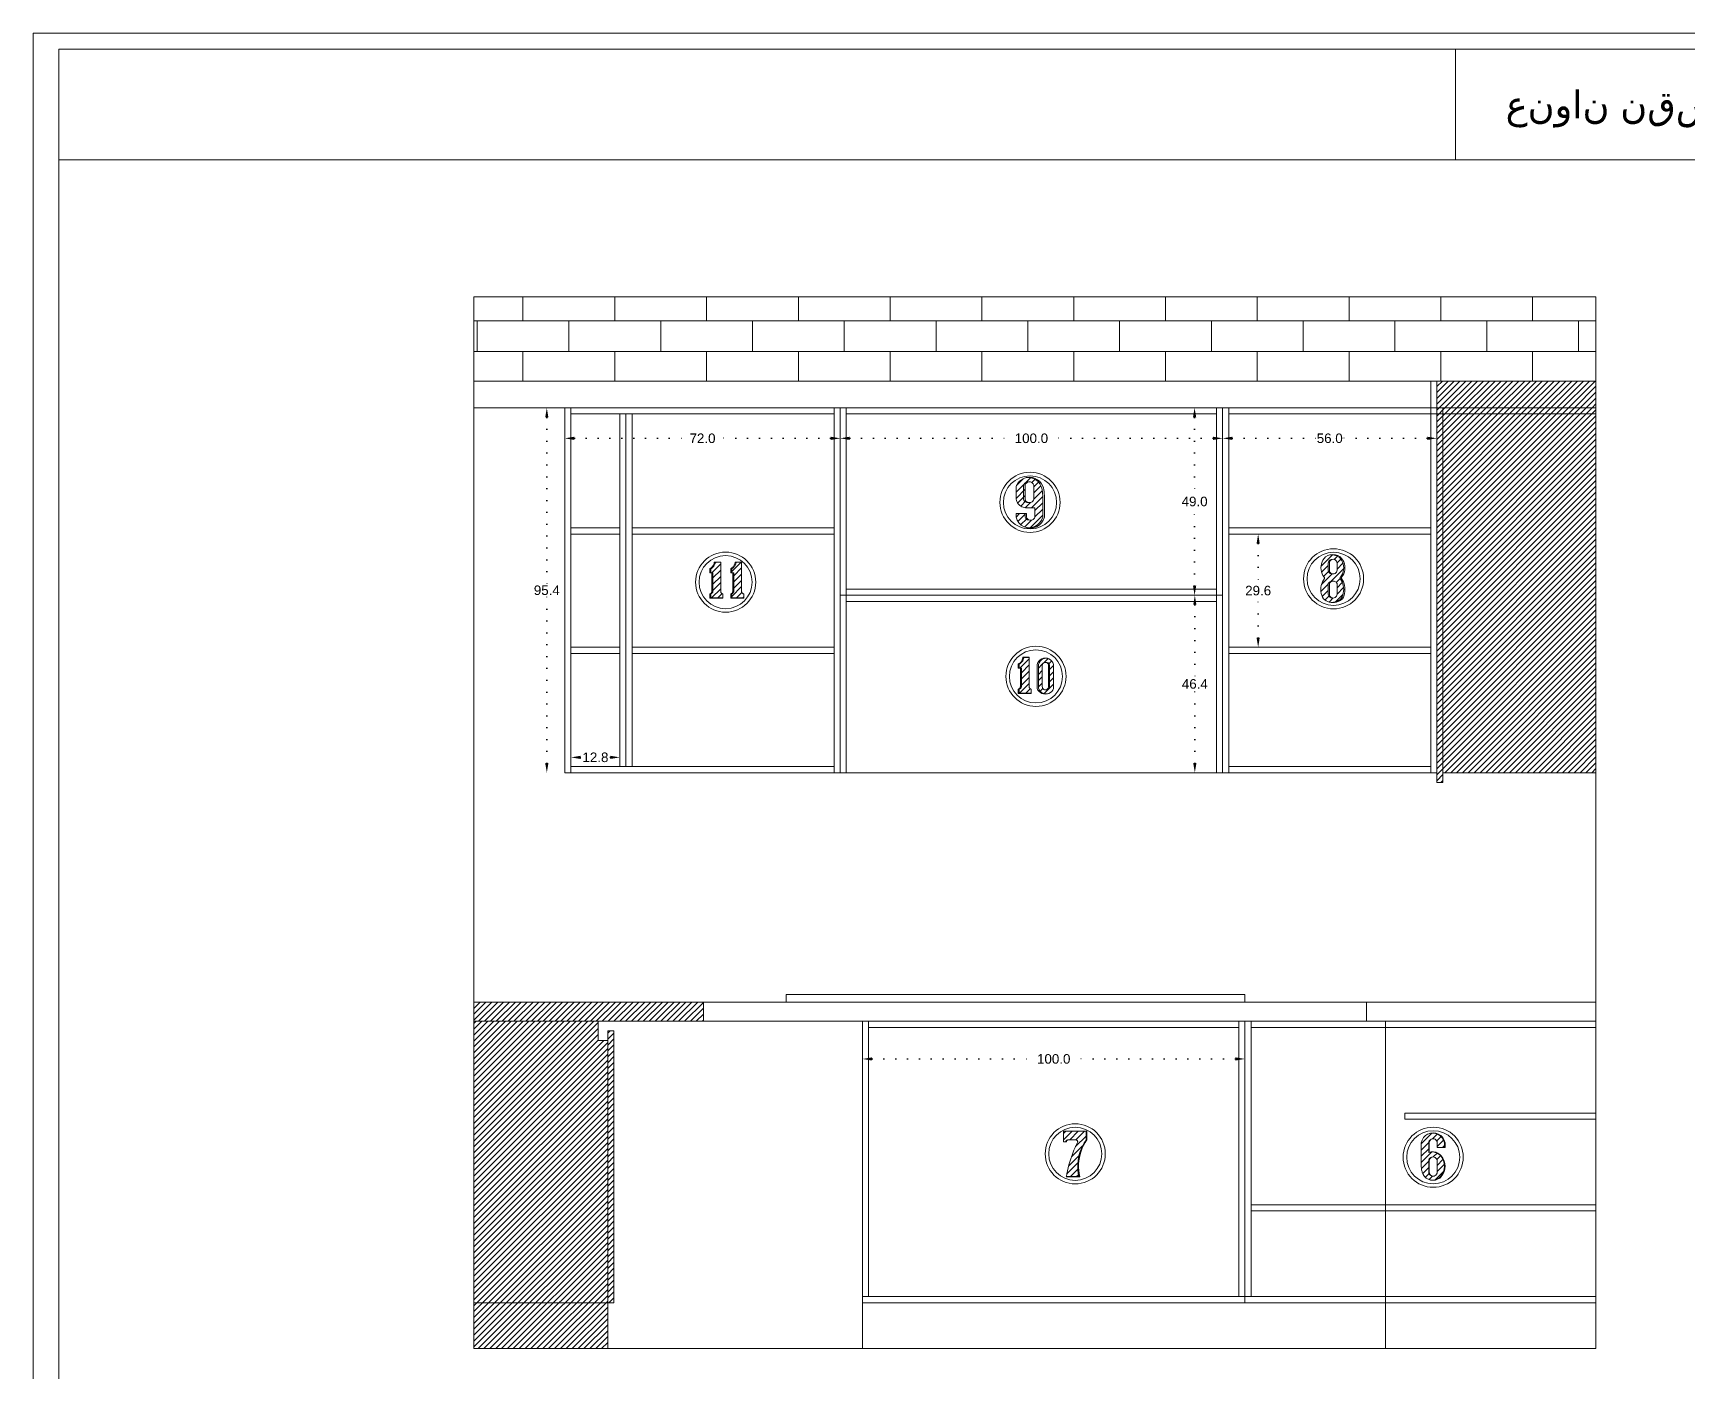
# Model space of a CAD drawing. Header units: inches. Extents: x -1979 to 7680, y -968 to 3127.
# Drawn here: x 5930.1 to 6362.8, y 87.1 to 437.2 of the extents above; entities that cross this region are included whole.
import ezdxf

# ---------------------------------------------------------------- set-up
doc = ezdxf.new("R2010")
doc.units = ezdxf.units.IN
doc.header["$MEASUREMENT"] = 0
doc.linetypes.add('ACAD_ISO07W100', pattern=[3, 0, -3])
doc.styles.get("Standard").update_dxf_attribs({"font": 'arial.ttf'})
doc.dimstyles.new('Copy of Standard', dxfattribs={"dimtxt": 2.5, "dimasz": 2.5, "dimexe": 0.18, "dimexo": 0.0625, "dimgap": 0.09, "dimtad": 0, "dimtih": 1, "dimtoh": 1, "dimdec": 1, "dimzin": 0, "dimdsep": 46, "dimtxsty": 'Standard', "dimcen": 0.09, "dimse1": 1, "dimse2": 1, "dimadec": 0, "dimazin": 0, "dimtfac": 1, "dimtdec": 1, "dimtix": 1, "dimtofl": 0, "dimtmove": 0, "dimatfit": 3, "dimfxl": 1, "dimtolj": 1, "dimtzin": 0, "dimarcsym": 0})
pattern_1 = [(45, (2882.3987, -1358.2899), (-0.76897862, 0.76897862), [])]
pattern_2 = [(45, (5605.7722, 814.8643), (-0.8148213, 0.8148213), [])]
pattern_3 = [(45, (5541.5804, 839.8233), (-0.8148213, 0.8148213), [])]

# ---------------------------------------------------------------- blocks, each defined once
blk = doc.blocks.new('*D420')
at = {"color": 0, "linetype": 'ACAD_ISO07W100', "lineweight": -2, "transparency": 16777216}
for p, q in [((6071.67, 331.21), (6101.85, 331.21)), ((6138.67, 331.21), (6108.49, 331.21))]:
    blk.add_line(p, q, dxfattribs=at)
at = {"color": 0, "transparency": 16777216}
for points in [[(6071.67, 331.63), (6071.67, 330.79), (6069.17, 331.21)], [(6138.67, 331.63), (6138.67, 330.79), (6141.17, 331.21)]]:
    blk.add_solid(points, dxfattribs=at)
at = {"layer": 'Defpoints', "color": 0, "transparency": 16777216}
for p in [(6069.17, 339.18), (6141.17, 339.18), (6069.17, 331.21)]:
    blk.add_point(p, dxfattribs=at)
at = {"color": 0, "lineweight": 20, "transparency": 16777216, "insert": (6105.17, 331.21), "char_height": 2.5, "attachment_point": 5}
blk.add_mtext('\\A1;72.0', dxfattribs=at)
blk = doc.blocks.new('*D421')
at = {"color": 0, "linetype": 'ACAD_ISO07W100', "lineweight": -2, "transparency": 16777216}
for p, q in [((6143.67, 331.21), (6186.99, 331.21)), ((6238.67, 331.21), (6195.36, 331.21))]:
    blk.add_line(p, q, dxfattribs=at)
at = {"color": 0, "transparency": 16777216}
for points in [[(6143.67, 331.63), (6143.67, 330.79), (6141.17, 331.21)], [(6238.67, 331.63), (6238.67, 330.79), (6241.17, 331.21)]]:
    blk.add_solid(points, dxfattribs=at)
at = {"layer": 'Defpoints', "color": 0, "transparency": 16777216}
for p in [(6141.17, 339.18), (6241.17, 339.18), (6141.17, 331.21)]:
    blk.add_point(p, dxfattribs=at)
at = {"color": 0, "lineweight": 20, "transparency": 16777216, "insert": (6191.17, 331.21), "char_height": 2.5, "attachment_point": 5}
blk.add_mtext('\\A1;100.0', dxfattribs=at)
blk = doc.blocks.new('*D422')
at = {"color": 0, "linetype": 'ACAD_ISO07W100', "lineweight": -2, "transparency": 16777216}
for p, q in [((6243.67, 331.21), (6265.84, 331.21)), ((6294.67, 331.21), (6272.5, 331.21))]:
    blk.add_line(p, q, dxfattribs=at)
at = {"color": 0, "transparency": 16777216}
for points in [[(6243.67, 331.63), (6243.67, 330.79), (6241.17, 331.21)], [(6294.67, 331.63), (6294.67, 330.79), (6297.17, 331.21)]]:
    blk.add_solid(points, dxfattribs=at)
at = {"layer": 'Defpoints', "color": 0, "transparency": 16777216}
for p in [(6297.17, 346.18), (6241.17, 339.18), (6241.17, 331.21)]:
    blk.add_point(p, dxfattribs=at)
at = {"color": 0, "lineweight": 20, "transparency": 16777216, "insert": (6269.17, 331.21), "char_height": 2.5, "attachment_point": 5}
blk.add_mtext('\\A1;56.0', dxfattribs=at)
blk = doc.blocks.new('*D423')
at = {"color": 0, "linetype": 'ACAD_ISO07W100', "lineweight": -2, "transparency": 16777216}
for p, q in [((6233.84, 336.68), (6233.84, 316.05)), ((6233.84, 292.68), (6233.84, 313.31))]:
    blk.add_line(p, q, dxfattribs=at)
at = {"color": 0, "transparency": 16777216}
for points in [[(6233.42, 336.68), (6234.26, 336.68), (6233.84, 339.18)], [(6233.42, 292.68), (6234.26, 292.68), (6233.84, 290.18)]]:
    blk.add_solid(points, dxfattribs=at)
at = {"layer": 'Defpoints', "color": 0, "transparency": 16777216}
for p in [(6239.57, 339.18), (6233.84, 290.18), (6239.57, 290.18)]:
    blk.add_point(p, dxfattribs=at)
at = {"color": 0, "lineweight": 20, "transparency": 16777216, "insert": (6233.84, 314.68), "char_height": 2.5, "attachment_point": 5}
blk.add_mtext('\\A1;49.0', dxfattribs=at)
blk = doc.blocks.new('*D424')
at = {"color": 0, "linetype": 'ACAD_ISO07W100', "lineweight": -2, "transparency": 16777216}
for p, q in [((6233.9, 287.68), (6233.9, 268.35)), ((6233.9, 246.28), (6233.9, 265.61))]:
    blk.add_line(p, q, dxfattribs=at)
at = {"color": 0, "transparency": 16777216}
for points in [[(6233.48, 287.68), (6234.31, 287.68), (6233.9, 290.18)], [(6233.48, 246.28), (6234.31, 246.28), (6233.9, 243.78)]]:
    blk.add_solid(points, dxfattribs=at)
at = {"layer": 'Defpoints', "color": 0, "transparency": 16777216}
for p in [(6239.57, 290.18), (6233.9, 243.78), (6239.57, 243.78)]:
    blk.add_point(p, dxfattribs=at)
at = {"color": 0, "lineweight": 20, "transparency": 16777216, "insert": (6233.9, 266.98), "char_height": 2.5, "attachment_point": 5}
blk.add_mtext('\\A1;46.4', dxfattribs=at)
blk = doc.blocks.new('*D425')
at = {"color": 0, "linetype": 'ACAD_ISO07W100', "lineweight": -2, "transparency": 16777216}
for p, q in [((6064.46, 336.68), (6064.46, 292.85)), ((6064.46, 246.28), (6064.46, 290.11))]:
    blk.add_line(p, q, dxfattribs=at)
at = {"color": 0, "transparency": 16777216}
for points in [[(6064.04, 336.68), (6064.88, 336.68), (6064.46, 339.18)], [(6064.04, 246.28), (6064.88, 246.28), (6064.46, 243.78)]]:
    blk.add_solid(points, dxfattribs=at)
at = {"layer": 'Defpoints', "color": 0, "transparency": 16777216}
for p in [(6064.46, 339.18), (6069.17, 339.18), (6069.17, 243.78)]:
    blk.add_point(p, dxfattribs=at)
at = {"color": 0, "lineweight": 20, "transparency": 16777216, "insert": (6064.46, 291.48), "char_height": 2.5, "attachment_point": 5}
blk.add_mtext('\\A1;95.4', dxfattribs=at)
blk = doc.blocks.new('*D426')
at = {"color": 0, "linetype": 'ACAD_ISO07W100', "lineweight": -2, "transparency": 16777216}
for p, q in [((6250.46, 303.68), (6250.46, 292.75)), ((6250.46, 279.08), (6250.46, 290.01))]:
    blk.add_line(p, q, dxfattribs=at)
at = {"color": 0, "transparency": 16777216}
for points in [[(6250.04, 303.68), (6250.87, 303.68), (6250.46, 306.18)], [(6250.04, 279.08), (6250.87, 279.08), (6250.46, 276.58)]]:
    blk.add_solid(points, dxfattribs=at)
at = {"layer": 'Defpoints', "color": 0, "transparency": 16777216}
for p in [(6242.77, 306.18), (6242.77, 276.58), (6250.46, 276.58)]:
    blk.add_point(p, dxfattribs=at)
at = {"color": 0, "lineweight": 20, "transparency": 16777216, "insert": (6250.46, 291.38), "char_height": 2.5, "attachment_point": 5}
blk.add_mtext('\\A1;29.6', dxfattribs=at)
blk = doc.blocks.new('*D443')
at = {"color": 0, "linetype": 'ACAD_ISO07W100', "lineweight": -2, "transparency": 16777216}
for p, q in [((6149.5, 168.93), (6192.81, 168.93)), ((6244.5, 168.93), (6201.18, 168.93))]:
    blk.add_line(p, q, dxfattribs=at)
at = {"color": 0, "transparency": 16777216}
for points in [[(6149.5, 169.35), (6149.5, 168.52), (6147, 168.93)], [(6244.5, 169.35), (6244.5, 168.52), (6247, 168.93)]]:
    blk.add_solid(points, dxfattribs=at)
at = {"layer": 'Defpoints', "color": 0, "transparency": 16777216}
for p in [(6147, 178.78), (6247, 178.78), (6147, 168.93)]:
    blk.add_point(p, dxfattribs=at)
at = {"color": 0, "lineweight": 20, "transparency": 16777216, "insert": (6197, 168.93), "char_height": 2.5, "attachment_point": 5}
blk.add_mtext('\\A1;100.0', dxfattribs=at)
blk = doc.blocks.new('*D444')
at = {"color": 0, "linetype": 'ACAD_ISO07W100', "lineweight": -2, "transparency": 16777216}
for p, q in [((6073.27, 247.79), (6073.94, 247.79)), ((6081.06, 247.79), (6080.39, 247.79))]:
    blk.add_line(p, q, dxfattribs=at)
at = {"color": 0, "transparency": 16777216}
for points in [[(6073.27, 248.2), (6073.27, 247.37), (6070.77, 247.79)], [(6081.06, 248.2), (6081.06, 247.37), (6083.56, 247.79)]]:
    blk.add_solid(points, dxfattribs=at)
at = {"layer": 'Defpoints', "color": 0, "transparency": 16777216}
for p in [(6083.56, 247.79), (6070.77, 245.38), (6083.56, 245.38)]:
    blk.add_point(p, dxfattribs=at)
at = {"color": 0, "lineweight": 20, "transparency": 16777216, "insert": (6077.17, 247.79), "char_height": 2.5, "attachment_point": 5}
blk.add_mtext('\\A1;12.8', dxfattribs=at)

msp = doc.modelspace()

# ---------------------------------------------------------------- hatches: boundary and pattern name
at = {"lineweight": 20}
h = msp.add_hatch(dxfattribs=at)
h.set_pattern_fill('AR-BRSTD', color=256, scale=3)
h.set_pattern_definition([(0, (3286.224, -1358.29), (0, 8.001), []), (90, (3286.224, -1358.29), (-12, 8.001), [8.001, -8.001])])
h.paths.add_polyline_path([(6338.77, 368.18), (6045.4, 368.18), (6045.4, 346.18), (6338.77, 346.18)])
h = msp.add_hatch(dxfattribs=at)
h.set_pattern_fill('ANSI31', color=256, scale=8.7)
h.set_pattern_definition(pattern_1)
h.paths.add_polyline_path([(6338.77, 346.18), (6297.17, 346.18), (6297.17, 339.18), (6338.77, 339.18)])
h = msp.add_hatch(dxfattribs=at)
h.set_pattern_fill('ANSI31', color=256, scale=8.7)
h.set_pattern_definition(pattern_1)
h.paths.add_polyline_path([(6338.77, 339.18), (6298.77, 339.18), (6298.77, 243.78), (6338.77, 243.78)])
h.paths.add_polyline_path([(6298.77, 339.18), (6297.17, 339.18), (6297.17, 241.18), (6298.77, 241.18)])
h = msp.add_hatch(dxfattribs=at)
h.set_pattern_fill('ANSI31', color=256, scale=9.218651)
h.set_pattern_definition([(45, (5586.0877, 860.1014), (-0.8148213, 0.8148213), [])])
h.paths.add_polyline_path([(6194.12, 314.39), (6194.13, 314.57), (6194.15, 315), (6194.15, 315.43), (6194.14, 315.86), (6194.12, 316.29), (6194.08, 316.79), (6194.03, 317.26), (6193.96, 317.73), (6193.86, 318.19), (6193.74, 318.65), (6193.39, 319.3), (6192.92, 319.88), (6192.35, 320.34), (6191.7, 320.69), (6190.99, 320.91), (6190.25, 320.98), (6189.81, 320.93), (6189.21, 320.75), (6188.55, 320.4), (6187.97, 319.93), (6187.5, 319.35), (6187.14, 318.69), (6187.14, 315.26), (6187.23, 314.95), (6187.35, 314.65), (6187.5, 314.37), (6187.69, 314.11), (6187.9, 313.87), (6188.14, 313.65), (6188.4, 313.46), (6188.68, 313.31), (6188.97, 313.18), (6189.28, 313.09), (6189.6, 313.04), (6189.65, 313.04), (6191.65, 313.04), (6192.07, 313.02), (6192.07, 310.58), (6191.97, 310.36), (6191.83, 310.17), (6191.66, 310.01), (6191.45, 309.89), (6191.23, 309.82), (6190.99, 309.79), (6190.76, 309.82), (6190.35, 309.87), (6190.13, 309.94), (6189.92, 310.06), (6189.75, 310.21), (6189.61, 310.4), (6189.52, 310.62), (6189.52, 311.55), (6187.14, 311.55), (6187.14, 310.58), (6187.45, 309.8), (6187.92, 309.11), (6188.52, 308.53), (6189.24, 308.1), (6189.93, 307.86), (6190.45, 307.81), (6191.27, 307.9), (6192.05, 308.16), (6192.76, 308.59), (6193.36, 309.16), (6193.82, 309.85), (6194.12, 310.62)])
h.paths.add_polyline_path([(6191.58, 314.81), (6191.39, 314.63), (6191.17, 314.5), (6190.92, 314.42), (6190.66, 314.39), (6190.41, 314.42), (6190.16, 314.5), (6189.94, 314.63), (6189.75, 314.81), (6189.61, 315.02), (6189.51, 315.26), (6189.51, 318.69), (6189.55, 318.99), (6189.66, 319.27), (6189.85, 319.51), (6190.09, 319.69), (6190.37, 319.81), (6190.66, 319.85), (6190.96, 319.81), (6191.24, 319.69), (6191.48, 319.51), (6191.66, 319.27), (6191.78, 318.99), (6191.82, 318.69), (6191.82, 315.26), (6191.72, 315.02)], flags=16)
h = msp.add_hatch(dxfattribs=at)
h.set_pattern_fill('ANSI31', color=256, scale=9.218651)
h.set_pattern_definition(pattern_3)
h.paths.add_polyline_path([(6110.33, 290.58), (6110.26, 290.61), (6110.19, 290.66), (6110.13, 290.7), (6110.08, 290.76), (6110.03, 290.82), (6109.99, 290.89), (6109.96, 290.96), (6109.94, 291.03), (6109.93, 291.11), (6109.92, 291.18), (6109.92, 298.82), (6108.49, 298.82), (6108.47, 298.65), (6108.43, 298.47), (6108.38, 298.3), (6108.31, 298.13), (6108.23, 297.97), (6108.14, 297.82), (6108.03, 297.67), (6107.91, 297.54), (6107.78, 297.41), (6107.64, 297.3), (6107.49, 297.2), (6107.33, 297.12), (6107.33, 296.03), (6107.64, 296.03), (6107.88, 296.02), (6107.88, 291.21), (6107.87, 291.14), (6107.85, 291.07), (6107.83, 291), (6107.8, 290.93), (6107.76, 290.87), (6107.71, 290.81), (6107.66, 290.75), (6107.6, 290.7), (6107.54, 290.66), (6107.47, 290.63), (6107.4, 290.6), (6107.33, 290.58), (6107.33, 289.48), (6110.48, 289.48), (6110.48, 290.54), (6110.4, 290.56)])
h = msp.add_hatch(dxfattribs=at)
h.set_pattern_fill('ANSI31', color=256, scale=9.218651)
h.set_pattern_definition(pattern_3)
h.paths.add_polyline_path([(6115.79, 290.58), (6115.72, 290.61), (6115.66, 290.66), (6115.6, 290.7), (6115.54, 290.76), (6115.5, 290.82), (6115.46, 290.89), (6115.43, 290.96), (6115.4, 291.03), (6115.39, 291.11), (6115.39, 291.18), (6115.39, 298.82), (6113.95, 298.82), (6113.93, 298.65), (6113.89, 298.47), (6113.84, 298.3), (6113.78, 298.13), (6113.7, 297.97), (6113.6, 297.82), (6113.49, 297.67), (6113.37, 297.54), (6113.24, 297.41), (6113.1, 297.3), (6112.95, 297.2), (6112.8, 297.12), (6112.8, 296.03), (6113.11, 296.03), (6113.34, 296.02), (6113.34, 291.21), (6113.33, 291.14), (6113.32, 291.07), (6113.29, 291), (6113.26, 290.93), (6113.22, 290.87), (6113.17, 290.81), (6113.12, 290.75), (6113.06, 290.7), (6113, 290.66), (6112.94, 290.63), (6112.87, 290.6), (6112.8, 290.58), (6112.8, 289.48), (6115.94, 289.48), (6115.94, 290.54), (6115.87, 290.56)])
h = msp.add_hatch(dxfattribs=at)
h.set_pattern_fill('ANSI31', color=256, scale=9.218651)
h.set_pattern_definition([(45, (5647.8238, 840.5695), (-0.8148213, 0.8148213), [])])
h.paths.add_polyline_path([(6271.9, 294.85), (6271.96, 294.91), (6272.26, 295.34), (6272.5, 295.81), (6272.67, 296.31), (6272.78, 296.82), (6272.82, 297.34), (6272.78, 297.86), (6272.67, 298.38), (6272.5, 298.87), (6272.26, 299.34), (6271.96, 299.77), (6271.6, 300.15), (6271.01, 300.48), (6270.37, 300.69), (6269.7, 300.76), (6269.19, 300.71), (6268.67, 300.54), (6268.07, 300.21), (6267.71, 299.82), (6267.41, 299.38), (6267.17, 298.91), (6266.99, 298.41), (6266.89, 297.9), (6266.85, 297.37), (6266.89, 296.84), (6266.99, 296.32), (6267.17, 295.82), (6267.41, 295.35), (6267.71, 294.92), (6267.77, 294.85), (6267.77, 294.53), (6267.5, 294.1), (6267.27, 293.65), (6267.09, 293.18), (6266.96, 292.69), (6266.88, 292.18), (6266.85, 291.68), (6266.88, 291.17), (6266.96, 290.67), (6267.09, 290.18), (6267.27, 289.71), (6267.5, 289.25), (6267.85, 288.96), (6268.24, 288.71), (6268.65, 288.51), (6269.05, 288.38), (6269.24, 288.34), (6269.7, 288.31), (6270.15, 288.34), (6270.6, 288.43), (6271.03, 288.57), (6271.44, 288.77), (6271.83, 289.01), (6272.17, 289.31), (6272.4, 289.76), (6272.58, 290.22), (6272.71, 290.71), (6272.79, 291.21), (6272.82, 291.71), (6272.79, 292.21), (6272.71, 292.71), (6272.58, 293.19), (6272.4, 293.66), (6272.17, 294.11), (6271.9, 294.53)])
h.paths.add_polyline_path([(6270.5, 293.8), (6270.68, 293.7), (6270.85, 293.57), (6270.98, 293.41), (6271.09, 293.23), (6271.09, 290.46), (6271.05, 290.2), (6270.95, 289.96), (6270.79, 289.75), (6270.59, 289.59), (6270.35, 289.49), (6270.09, 289.46), (6269.83, 289.49), (6269.53, 289.54), (6269.29, 289.64), (6269.08, 289.8), (6268.93, 290), (6268.83, 290.24), (6268.79, 290.5), (6268.79, 293.25), (6268.9, 293.43), (6269.03, 293.58), (6269.19, 293.71), (6269.38, 293.81), (6269.58, 293.87), (6269.78, 293.89), (6270.09, 293.88), (6270.3, 293.86)], flags=16)
h.paths.add_polyline_path([(6270.35, 295.78), (6270.09, 295.75), (6269.78, 295.74), (6269.53, 295.77), (6269.29, 295.87), (6269.08, 296.03), (6268.93, 296.23), (6268.83, 296.47), (6268.79, 296.73), (6268.79, 298.56), (6268.83, 298.82), (6268.93, 299.06), (6269.08, 299.26), (6269.29, 299.42), (6269.53, 299.52), (6269.83, 299.56), (6270.09, 299.6), (6270.35, 299.56), (6270.59, 299.46), (6270.79, 299.3), (6270.95, 299.1), (6271.05, 298.86), (6271.09, 298.6), (6271.09, 296.75), (6271.05, 296.49), (6270.95, 296.25), (6270.79, 296.04), (6270.59, 295.88)], flags=16)
h = msp.add_hatch(dxfattribs=at)
h.set_pattern_fill('ANSI31', color=256, scale=9.218651)
h.set_pattern_definition(pattern_2)
h.paths.add_polyline_path([(6190.98, 265.67), (6190.91, 265.7), (6190.85, 265.74), (6190.79, 265.79), (6190.73, 265.85), (6190.69, 265.91), (6190.65, 265.97), (6190.62, 266.04), (6190.59, 266.12), (6190.58, 266.19), (6190.58, 266.27), (6190.58, 273.91), (6189.14, 273.91), (6189.12, 273.73), (6189.09, 273.56), (6189.03, 273.38), (6188.97, 273.22), (6188.89, 273.06), (6188.79, 272.9), (6188.68, 272.76), (6188.57, 272.63), (6188.43, 272.5), (6188.29, 272.39), (6188.14, 272.29), (6187.99, 272.2), (6187.99, 271.12), (6188.3, 271.12), (6188.54, 271.11), (6188.54, 266.3), (6188.53, 266.23), (6188.51, 266.15), (6188.48, 266.08), (6188.45, 266.02), (6188.41, 265.95), (6188.37, 265.89), (6188.31, 265.84), (6188.26, 265.79), (6188.19, 265.75), (6188.13, 265.71), (6188.06, 265.69), (6187.99, 265.67), (6187.99, 264.57), (6191.13, 264.57), (6191.13, 265.63), (6191.06, 265.64)])
h = msp.add_hatch(dxfattribs=at)
h.set_pattern_fill('ANSI31', color=256, scale=9.218651)
h.set_pattern_definition(pattern_2)
h.paths.add_polyline_path([(6193, 272.08), (6193, 265.85), (6193.2, 265.44), (6193.48, 265.08), (6193.82, 264.78), (6194.22, 264.56), (6194.66, 264.42), (6195.11, 264.38), (6195.36, 264.4), (6195.72, 264.52), (6196.12, 264.74), (6196.47, 265.04), (6196.75, 265.4), (6196.96, 265.81), (6196.96, 272.1), (6196.79, 272.56), (6196.52, 272.97), (6196.17, 273.3), (6195.76, 273.56), (6195.35, 273.7), (6195.11, 273.72), (6194.63, 273.67), (6194.18, 273.52), (6193.77, 273.26), (6193.43, 272.93), (6193.17, 272.53)])
h.paths.add_polyline_path([(6195.64, 265.88), (6194.94, 265.34), (6194.08, 265.7), (6194, 266.28), (6194, 272.19), (6194.7, 272.73), (6195.02, 272.6), (6195.39, 272.55), (6195.64, 271.94)], flags=16)
h = msp.add_hatch(dxfattribs=at)
h.set_pattern_fill('ANSI31', color=256, scale=8.7)
h.set_pattern_definition(pattern_1)
h.paths.add_polyline_path([(6105.4, 183.78), (6045.4, 183.78), (6045.4, 178.78), (6105.4, 178.78)])
h = msp.add_hatch(dxfattribs=at)
h.set_pattern_fill('ANSI31', color=256, scale=8.7)
h.set_pattern_definition([(45, (2507.9979, -1358.2899), (-0.76897862, 0.76897862), [])])
h.paths.add_polyline_path([(6080.4, 173.78), (6077.9, 173.78), (6077.9, 178.78), (6045.4, 178.78), (6045.4, 93.18), (6080.4, 93.18)])
h = msp.add_hatch(dxfattribs=at)
h.set_pattern_fill('ANSI31', color=256, scale=8.7)
h.set_pattern_definition(pattern_1)
h.paths.add_polyline_path([(6082, 176.28), (6080.4, 176.28), (6080.4, 105.18), (6082, 105.18)])
h = msp.add_hatch(dxfattribs=at)
h.set_pattern_fill('ANSI31', color=256, scale=9.218651)
h.set_pattern_definition([(45, (5562.327, 690.3993), (-0.8148213, 0.8148213), [])])
h.paths.add_polyline_path([(6203.37, 142.33), (6203.5, 143.16), (6203.69, 143.97), (6203.94, 144.77), (6204.24, 145.55), (6204.59, 146.31), (6205, 147.04), (6205.46, 147.74), (6205.46, 150.01), (6199.59, 150.01), (6199.59, 147.25), (6200.11, 147.25), (6200.12, 147.32), (6200.16, 147.45), (6200.24, 147.57), (6200.34, 147.66), (6200.46, 147.72), (6200.5, 147.73), (6200.43, 147.7), (6200.37, 147.67), (6200.31, 147.64), (6200.26, 147.59), (6200.22, 147.54), (6200.18, 147.48), (6200.15, 147.42), (6200.13, 147.36), (6200.11, 147.29), (6200.11, 147.25), (6200.29, 147.25), (6200.3, 147.36), (6200.34, 147.49), (6200.42, 147.6), (6200.53, 147.69), (6200.65, 147.75), (6200.75, 147.77), (6200.82, 147.78), (6202.79, 147.78), (6202.92, 147.75), (6203.04, 147.69), (6203.14, 147.6), (6203.22, 147.49), (6203.26, 147.35), (6203.27, 147.25), (6202.92, 146.53), (6202.59, 145.79), (6202.28, 145.05), (6201.98, 144.3), (6201.7, 143.55), (6201.45, 142.79), (6201.21, 142.02), (6200.99, 141.25), (6200.78, 140.47), (6200.6, 139.69), (6200.44, 138.9), (6200.3, 138.17), (6203.59, 138.17), (6203.43, 138.99), (6203.33, 139.82), (6203.28, 140.66), (6203.3, 141.49)])
h = msp.add_hatch(dxfattribs=at)
h.set_pattern_fill('ANSI31', color=256, scale=9.218651)
h.set_pattern_definition([(45, (5636.3225, 689.3698), (-0.8148213, 0.8148213), [])])
h.paths.add_polyline_path([(6298.2, 143.56), (6298.01, 143.78), (6297.79, 143.97), (6297.56, 144.14), (6297.31, 144.29), (6297.05, 144.41), (6296.77, 144.51), (6296.49, 144.58), (6296.21, 144.62), (6295.92, 144.63), (6295.72, 144.62), (6295.46, 144.58), (6295.18, 144.5), (6295.06, 144.49), (6295.06, 147), (6295.1, 147.27), (6295.2, 147.52), (6295.36, 147.73), (6295.58, 147.89), (6295.82, 148), (6295.95, 148.04), (6296.22, 148.08), (6296.49, 148.04), (6296.74, 147.94), (6296.95, 147.77), (6297.12, 147.56), (6297.22, 147.31), (6297.26, 147.04), (6297.26, 145.75), (6299.16, 145.75), (6299.16, 147), (6298.94, 147.69), (6298.58, 148.31), (6298.08, 148.84), (6297.48, 149.23), (6296.8, 149.48), (6296.09, 149.56), (6296.08, 149.56), (6295.36, 149.48), (6294.75, 149.25), (6294.19, 148.89), (6293.69, 148.36), (6293.32, 147.73), (6293.1, 147.04), (6293.1, 141), (6293.11, 140.74), (6293.13, 140.49), (6293.15, 140.23), (6293.19, 139.97), (6293.24, 139.72), (6293.31, 139.47), (6293.35, 139.32), (6293.6, 138.74), (6293.96, 138.22), (6294.42, 137.8), (6294.88, 137.53), (6295.43, 137.34), (6296.05, 137.28), (6296.66, 137.34), (6297.25, 137.54), (6297.79, 137.85), (6297.96, 138.01), (6298.2, 138.26), (6298.61, 138.85), (6298.91, 139.5), (6299.09, 140.2), (6299.16, 140.91), (6299.09, 141.63), (6298.91, 142.32), (6298.61, 142.97)])
h.paths.add_polyline_path([(6295.1, 142.54), (6295.2, 142.79), (6295.36, 143.01), (6295.58, 143.17), (6295.82, 143.27), (6296.09, 143.31), (6296.22, 143.3), (6296.49, 143.27), (6296.74, 143.17), (6296.95, 143), (6297.12, 142.79), (6297.22, 142.54), (6297.26, 142.27), (6297.26, 139.32), (6297.22, 139.05), (6297.12, 138.8), (6296.95, 138.58), (6296.74, 138.42), (6296.49, 138.31), (6296.22, 138.28), (6295.95, 138.31), (6295.82, 138.36), (6295.7, 138.42), (6295.58, 138.47), (6295.36, 138.63), (6295.2, 138.84), (6295.1, 139.09), (6295.06, 139.36), (6295.06, 142.28)], flags=16)

# ---------------------------------------------------------------- linework, layer by layer
for p, q in [((6045.4, 368.18), (6338.77, 368.18)), ((6045.4, 368.18), (6045.4, 93.18)), ((6338.77, 368.18), (6338.77, 93.18)), ((6045.4, 346.18), (6338.77, 346.18)), ((6295.57, 243.78), (6295.57, 346.18)), ((6297.17, 241.18), (6297.17, 346.18)), ((6045.4, 339.18), (6338.77, 339.18)), ((6069.17, 339.18), (6069.17, 243.78)), ((6070.77, 339.18), (6070.77, 243.78)), ((6070.77, 337.58), (6139.57, 337.58)), ((6083.56, 245.38), (6083.56, 337.58)), ((6085.16, 245.38), (6085.16, 337.58)), ((6086.76, 245.38), (6086.76, 337.58)), ((6139.57, 243.78), (6139.57, 339.18)), ((6141.17, 243.78), (6141.17, 339.18)), ((6142.77, 243.78), (6142.77, 339.18)), ((6142.77, 337.58), (6239.57, 337.58)), ((6239.57, 243.78), (6239.57, 339.18)), ((6241.17, 243.78), (6241.17, 339.18)), ((6242.77, 243.78), (6242.77, 339.18)), ((6242.77, 337.58), (6338.77, 337.58)), ((6298.77, 339.18), (6298.77, 241.18)), ((6070.77, 307.78), (6083.56, 307.78)), ((6086.76, 307.78), (6139.57, 307.78)), ((6242.77, 307.78), (6295.57, 307.78)), ((6070.77, 306.18), (6083.56, 306.18)), ((6086.76, 306.18), (6139.57, 306.18)), ((6242.77, 306.18), (6295.57, 306.18)), ((6107.33, 297.12), (6107.33, 296.03)), ((6112.8, 297.12), (6112.8, 296.03)), ((6141.17, 290.18), (6241.17, 290.18)), ((6142.77, 291.78), (6239.57, 291.78)), ((6269.88, 293.86), (6269.68, 293.8)), ((6270.09, 293.88), (6269.88, 293.86)), ((6107.33, 289.48), (6110.48, 289.48)), ((6112.8, 289.48), (6115.94, 289.48)), ((6142.77, 288.58), (6239.57, 288.58)), ((6070.77, 276.58), (6083.56, 276.58)), ((6070.77, 274.98), (6083.56, 274.98)), ((6086.76, 276.58), (6139.57, 276.58)), ((6086.76, 274.98), (6139.57, 274.98)), ((6242.77, 276.58), (6295.57, 276.58)), ((6242.77, 274.98), (6295.57, 274.98)), ((6187.99, 272.2), (6187.99, 271.12)), ((6187.99, 264.57), (6191.13, 264.57)), ((6069.17, 243.78), (6297.17, 243.78)), ((6070.77, 245.38), (6139.57, 245.38)), ((6242.77, 245.38), (6295.57, 245.38)), ((6298.77, 243.78), (6338.77, 243.78)), ((6297.17, 241.18), (6298.77, 241.18)), ((6045.4, 183.78), (6338.77, 183.78)), ((6045.4, 183.78), (6105.4, 183.78)), ((6105.4, 183.78), (6105.4, 178.78)), ((6338.77, 183.78), (6278.77, 183.78)), ((6278.77, 183.78), (6278.77, 178.78)), ((6045.4, 178.78), (6338.77, 178.78)), ((6077.9, 173.78), (6077.9, 178.78)), ((6147, 178.78), (6147, 93.18)), ((6148.6, 178.78), (6148.6, 106.78)), ((6245.4, 178.78), (6245.4, 106.78)), ((6247, 178.78), (6247, 105.18)), ((6248.6, 178.78), (6248.6, 106.78)), ((6283.77, 178.78), (6283.77, 93.18)), ((6080.4, 173.78), (6077.9, 173.78)), ((6080.4, 176.28), (6080.4, 93.18)), ((6080.4, 176.28), (6082, 176.28)), ((6082, 176.28), (6082, 105.18)), ((6082, 176.28), (6082, 105.18)), ((6148.6, 177.18), (6245.4, 177.18)), ((6248.6, 177.18), (6338.77, 177.18)), ((6288.77, 154.78), (6288.77, 153.18)), ((6288.77, 154.78), (6338.77, 154.78)), ((6288.77, 153.18), (6338.77, 153.18)), ((6295.95, 148.04), (6296.22, 148.08)), ((6200.3, 138.17), (6203.59, 138.17)), ((6248.6, 130.78), (6283.77, 130.78)), ((6283.77, 130.78), (6338.77, 130.78)), ((6248.6, 129.18), (6283.77, 129.18)), ((6283.77, 129.18), (6338.77, 129.18)), ((6082, 105.18), (6045.4, 105.18)), ((6147, 106.78), (6338.77, 106.78)), ((6147, 105.18), (6338.77, 105.18)), ((6045.4, 93.18), (6338.77, 93.18))]:
    msp.add_line(p, q, dxfattribs=at)
for points in [[(5930.13, -170.49), (6789.53, -170.49), (6789.53, 437.17), (5930.13, 437.17)], [(5936.83, 432.99), (6302.1, 432.99), (6302.1, 404.06), (5936.83, 404.06)], [(6302.1, 404.06), (6779.88, 404.06), (6779.88, 432.99), (6302.1, 432.99)], [(5936.83, -144.02), (6779.88, -144.02), (6779.88, 404.06), (5936.83, 404.06)], [(6190.99, 307.74), (6190.99, 307.76), (6190.86, 307.74)], [(6269.53, 295.77), (6269.29, 295.87), (6269.08, 296.03), (6268.93, 296.23), (6268.83, 296.47), (6268.79, 296.73), (6268.79, 298.56), (6268.83, 298.82), (6268.93, 299.06), (6269.08, 299.26), (6269.29, 299.42), (6269.53, 299.52), (6269.83, 299.56), (6270.09, 299.6), (6270.35, 299.56), (6270.59, 299.46), (6270.79, 299.3), (6270.95, 299.1), (6271.05, 298.86), (6271.09, 298.6), (6271.09, 296.75), (6271.05, 296.49), (6270.95, 296.25), (6270.79, 296.04), (6270.59, 295.88), (6270.35, 295.78), (6270.09, 295.75), (6269.78, 295.74)], [(6270.79, 289.75), (6270.95, 289.96), (6271.05, 290.2), (6271.09, 290.46), (6271.09, 293.23), (6270.98, 293.41), (6270.85, 293.57), (6270.68, 293.7), (6270.5, 293.8), (6270.3, 293.86), (6270.09, 293.88), (6269.78, 293.89), (6269.58, 293.87), (6269.38, 293.81), (6269.19, 293.71), (6269.03, 293.58), (6268.9, 293.43), (6268.79, 293.25), (6268.79, 290.5), (6268.83, 290.24), (6268.93, 290), (6269.08, 289.8), (6269.29, 289.64), (6269.53, 289.54), (6269.83, 289.49), (6270.09, 289.46), (6270.35, 289.49), (6270.59, 289.59)], [(6196.47, 265.04), (6196.12, 264.74), (6195.72, 264.52), (6195.36, 264.4), (6195.28, 264.38), (6194.82, 264.33), (6194.36, 264.38), (6193.92, 264.52), (6193.52, 264.74), (6193.17, 265.04), (6192.89, 265.4), (6192.68, 265.81), (6192.68, 272.1), (6192.85, 272.56), (6193.12, 272.97), (6193.47, 273.3), (6193.88, 273.56), (6194.34, 273.72), (6194.82, 273.77), (6195.3, 273.72), (6195.35, 273.7), (6195.76, 273.56), (6196.17, 273.3), (6196.52, 272.97), (6196.79, 272.56), (6196.96, 272.1), (6196.96, 265.81), (6196.75, 265.4)], [(6295.18, 147.04), (6295.22, 147.31), (6295.32, 147.56), (6295.48, 147.77), (6295.7, 147.94), (6295.95, 148.04), (6295.82, 148), (6295.58, 147.89), (6295.36, 147.73), (6295.2, 147.52), (6295.1, 147.27), (6295.06, 147)], [(6296.95, 138.58), (6296.74, 138.42), (6296.49, 138.31), (6296.22, 138.28), (6295.95, 138.31), (6295.82, 138.36), (6295.7, 138.42), (6295.58, 138.47), (6295.36, 138.63), (6295.2, 138.84), (6295.1, 139.09), (6295.06, 139.36), (6295.06, 142.28), (6295.1, 142.54), (6295.2, 142.79), (6295.36, 143.01), (6295.58, 143.17), (6295.82, 143.27), (6296.09, 143.31), (6296.22, 143.3), (6296.49, 143.27), (6296.74, 143.17), (6296.95, 143), (6297.12, 142.79), (6297.22, 142.54), (6297.26, 142.27), (6297.26, 139.32), (6297.22, 139.05), (6297.12, 138.8)]]:
    msp.add_lwpolyline(points, close=True, dxfattribs=at)
for points in [[(6189.21, 320.75), (6188.55, 320.4), (6187.97, 319.93), (6187.5, 319.35), (6187.14, 318.69), (6187.14, 315.26), (6187.23, 314.95), (6187.35, 314.65), (6187.5, 314.37), (6187.69, 314.11), (6187.9, 313.87), (6188.14, 313.65), (6188.4, 313.46), (6188.68, 313.31), (6188.97, 313.18), (6189.28, 313.09), (6189.6, 313.04), (6189.65, 313.04), (6189.92, 313.02), (6192.07, 313.02)], [(6189.21, 320.75), (6189.81, 320.93), (6189.92, 320.97), (6190.66, 321.04), (6191.41, 320.97), (6192.12, 320.75), (6192.78, 320.4), (6193.36, 319.93), (6193.83, 319.35), (6194.19, 318.69), (6194.3, 318.23), (6194.4, 317.76), (6194.48, 317.29), (6194.53, 316.81), (6194.57, 316.3), (6194.59, 315.87), (6194.6, 315.44), (6194.59, 315), (6194.58, 314.57), (6194.57, 314.39), (6194.57, 310.58), (6194.26, 309.8), (6193.8, 309.11), (6193.19, 308.53), (6192.48, 308.1), (6191.69, 307.83), (6190.99, 307.76)], [(6189.93, 307.86), (6190.45, 307.81), (6191.27, 307.9), (6192.05, 308.16), (6192.76, 308.59), (6193.36, 309.16), (6193.82, 309.85), (6194.12, 310.62), (6194.12, 314.39), (6194.13, 314.57), (6194.15, 315), (6194.15, 315.43), (6194.14, 315.86), (6194.12, 316.29), (6194.08, 316.79), (6194.03, 317.26), (6193.96, 317.73), (6193.86, 318.19), (6193.74, 318.65), (6193.39, 319.3), (6192.92, 319.88), (6192.35, 320.34), (6191.7, 320.69), (6190.99, 320.91), (6190.25, 320.98), (6189.81, 320.93)], [(6190.25, 319.8), (6189.96, 319.76), (6189.68, 319.64), (6189.45, 319.46), (6189.26, 319.23), (6189.15, 318.95), (6189.11, 318.65), (6189.11, 315.25), (6189.21, 315.02), (6189.35, 314.81), (6189.54, 314.63), (6189.76, 314.5), (6190, 314.42), (6190.25, 314.39), (6190.66, 314.39), (6190.92, 314.42), (6191.17, 314.5), (6191.39, 314.63), (6191.58, 314.81), (6191.72, 315.02), (6191.82, 315.26), (6191.82, 318.69)], [(6191.82, 318.69), (6191.78, 318.99), (6191.66, 319.27), (6191.48, 319.51), (6191.24, 319.69), (6190.96, 319.81), (6190.66, 319.85), (6190.37, 319.81), (6190.09, 319.69), (6189.85, 319.51), (6189.66, 319.27), (6189.55, 318.99), (6189.51, 318.69), (6189.51, 315.26), (6189.61, 315.02), (6189.75, 314.81), (6189.94, 314.63), (6190.16, 314.5), (6190.41, 314.42), (6190.66, 314.39)], [(6190.86, 307.74), (6190.03, 307.83), (6189.93, 307.86), (6189.24, 308.1), (6188.52, 308.53), (6187.92, 309.11), (6187.45, 309.8), (6187.14, 310.58), (6187.14, 311.55), (6189.52, 311.55), (6189.92, 311.55), (6189.92, 310.58), (6190.01, 310.36), (6190.15, 310.17), (6190.33, 310.01), (6190.53, 309.89), (6190.76, 309.82)], [(6190.99, 309.79), (6190.76, 309.82), (6190.35, 309.87), (6190.13, 309.94), (6189.92, 310.06), (6189.75, 310.21), (6189.61, 310.4), (6189.52, 310.62), (6189.52, 311.55)], [(6190.99, 309.79), (6191.23, 309.82), (6191.45, 309.89), (6191.66, 310.01), (6191.83, 310.17), (6191.97, 310.36), (6192.07, 310.58), (6192.07, 313.02), (6191.65, 313.04), (6189.65, 313.04)], [(6107.09, 289.43), (6110.48, 289.43), (6110.48, 289.48), (6110.48, 290.54), (6110.4, 290.56), (6110.33, 290.58), (6110.26, 290.61), (6110.19, 290.66), (6110.13, 290.7), (6110.08, 290.76), (6110.03, 290.82), (6109.99, 290.89), (6109.96, 290.96), (6109.94, 291.03), (6109.93, 291.11), (6109.92, 291.18), (6109.92, 298.82), (6109.92, 298.87), (6108.26, 298.87), (6108.23, 298.69), (6108.2, 298.51), (6108.15, 298.34), (6108.08, 298.17), (6108, 298.01), (6107.9, 297.85), (6107.79, 297.71), (6107.67, 297.57), (6107.54, 297.44), (6107.4, 297.33), (6107.25, 297.23), (6107.09, 297.15), (6107.09, 296.03), (6107.33, 296.03), (6107.64, 296.03), (6107.64, 291.18), (6107.63, 291.11), (6107.62, 291.04), (6107.59, 290.96), (6107.56, 290.9), (6107.52, 290.83), (6107.47, 290.77), (6107.42, 290.72), (6107.36, 290.67), (6107.3, 290.63), (6107.23, 290.59), (6107.16, 290.56), (6107.09, 290.54), (6107.09, 289.43), (6107.33, 289.48), (6107.33, 290.58), (6107.4, 290.6), (6107.47, 290.63), (6107.54, 290.66), (6107.6, 290.7), (6107.66, 290.75), (6107.71, 290.81), (6107.76, 290.87), (6107.8, 290.93), (6107.83, 291), (6107.85, 291.07), (6107.87, 291.14), (6107.88, 291.21), (6107.88, 296.02), (6107.64, 296.03)], [(6107.09, 297.15), (6107.33, 297.12), (6107.49, 297.2), (6107.64, 297.3), (6107.78, 297.41), (6107.91, 297.54), (6108.03, 297.67), (6108.14, 297.82), (6108.23, 297.97), (6108.31, 298.13), (6108.38, 298.3), (6108.43, 298.47), (6108.47, 298.65), (6108.49, 298.82)], [(6108.26, 298.87), (6108.49, 298.82), (6109.92, 298.82)], [(6112.55, 289.43), (6115.94, 289.43), (6115.94, 289.48), (6115.94, 290.54), (6115.87, 290.56), (6115.79, 290.58), (6115.72, 290.61), (6115.66, 290.66), (6115.6, 290.7), (6115.54, 290.76), (6115.5, 290.82), (6115.46, 290.89), (6115.43, 290.96), (6115.4, 291.03), (6115.39, 291.11), (6115.39, 291.18), (6115.39, 298.82), (6115.39, 298.87), (6113.72, 298.87), (6113.7, 298.69), (6113.66, 298.51), (6113.61, 298.34), (6113.54, 298.17), (6113.46, 298.01), (6113.37, 297.85), (6113.26, 297.71), (6113.14, 297.57), (6113.01, 297.44), (6112.86, 297.33), (6112.71, 297.23), (6112.55, 297.15), (6112.55, 296.03), (6112.8, 296.03), (6113.11, 296.03), (6113.11, 291.18), (6113.1, 291.11), (6113.08, 291.04), (6113.05, 290.96), (6113.02, 290.9), (6112.98, 290.83), (6112.93, 290.77), (6112.88, 290.72), (6112.82, 290.67), (6112.76, 290.63), (6112.69, 290.59), (6112.62, 290.56), (6112.55, 290.54), (6112.55, 289.43), (6112.8, 289.48), (6112.8, 290.58), (6112.87, 290.6), (6112.94, 290.63), (6113, 290.66), (6113.06, 290.7), (6113.12, 290.75), (6113.17, 290.81), (6113.22, 290.87), (6113.26, 290.93), (6113.29, 291), (6113.32, 291.07), (6113.33, 291.14), (6113.34, 291.21), (6113.34, 296.02), (6113.11, 296.03)], [(6112.55, 297.15), (6112.8, 297.12), (6112.95, 297.2), (6113.1, 297.3), (6113.24, 297.41), (6113.37, 297.54), (6113.49, 297.67), (6113.6, 297.82), (6113.7, 297.97), (6113.78, 298.13), (6113.84, 298.3), (6113.89, 298.47), (6113.93, 298.65), (6113.95, 298.82)], [(6113.72, 298.87), (6113.95, 298.82), (6115.39, 298.82)], [(6267.77, 294.53), (6267.77, 294.85), (6267.71, 294.92), (6267.41, 295.35), (6267.17, 295.82), (6266.99, 296.32), (6266.89, 296.84), (6266.85, 297.37), (6266.89, 297.9), (6266.99, 298.41), (6267.17, 298.91), (6267.41, 299.38), (6267.71, 299.82), (6268.07, 300.21), (6268.67, 300.54), (6269.19, 300.71), (6269.32, 300.75)], [(6269.05, 288.38), (6269.24, 288.34), (6269.7, 288.31), (6270.15, 288.34), (6270.6, 288.43), (6271.03, 288.57), (6271.44, 288.77), (6271.83, 289.01), (6272.17, 289.31), (6272.4, 289.76), (6272.58, 290.22), (6272.71, 290.71), (6272.79, 291.21), (6272.82, 291.71), (6272.79, 292.21), (6272.71, 292.71), (6272.58, 293.19), (6272.4, 293.66), (6272.17, 294.11), (6271.9, 294.53), (6271.9, 294.85), (6271.96, 294.91), (6272.26, 295.34), (6272.5, 295.81), (6272.67, 296.31), (6272.78, 296.82), (6272.82, 297.34), (6272.78, 297.86), (6272.67, 298.38), (6272.5, 298.87), (6272.26, 299.34), (6271.96, 299.77), (6271.6, 300.15), (6271.01, 300.48), (6270.37, 300.69), (6269.7, 300.76), (6269.19, 300.71)], [(6269.83, 299.56), (6269.59, 299.46), (6269.38, 299.3), (6269.22, 299.1), (6269.12, 298.86), (6269.09, 298.6), (6269.09, 296.75), (6269.12, 296.49), (6269.22, 296.25), (6269.38, 296.04), (6269.59, 295.88), (6269.83, 295.78), (6270.09, 295.75)], [(6272.22, 294.53), (6272.22, 294.85), (6272.29, 294.92), (6272.59, 295.35), (6272.83, 295.82), (6273.01, 296.32), (6273.11, 296.84), (6273.15, 297.37), (6273.11, 297.9), (6273.01, 298.41), (6272.83, 298.91), (6272.59, 299.38), (6272.29, 299.82), (6271.93, 300.21), (6271.33, 300.54), (6270.68, 300.75), (6270, 300.82), (6269.32, 300.75)], [(6267.77, 294.53), (6267.5, 294.1), (6267.27, 293.65), (6267.09, 293.18), (6266.96, 292.69), (6266.88, 292.18), (6266.85, 291.68), (6266.88, 291.17), (6266.96, 290.67), (6267.09, 290.18), (6267.27, 289.71), (6267.5, 289.25), (6267.85, 288.96), (6268.24, 288.71), (6268.65, 288.51), (6269.05, 288.38), (6269.09, 288.37)], [(6269.09, 288.37), (6269.54, 288.28), (6270, 288.25), (6270.46, 288.28), (6270.91, 288.37), (6271.35, 288.51), (6271.76, 288.71), (6272.15, 288.96), (6272.5, 289.25), (6272.73, 289.71), (6272.91, 290.18), (6273.04, 290.67), (6273.12, 291.17), (6273.15, 291.68), (6273.12, 292.18), (6273.04, 292.69), (6272.91, 293.18), (6272.73, 293.65), (6272.5, 294.1), (6272.22, 294.53)], [(6269.68, 293.8), (6269.49, 293.7), (6269.33, 293.57), (6269.19, 293.41), (6269.09, 293.23), (6269.09, 290.46), (6269.12, 290.2), (6269.22, 289.96), (6269.38, 289.75), (6269.59, 289.59), (6269.83, 289.49)], [(6187.74, 264.52), (6191.13, 264.52), (6191.13, 264.57), (6191.13, 265.63), (6191.06, 265.64), (6190.98, 265.67), (6190.91, 265.7), (6190.85, 265.74), (6190.79, 265.79), (6190.73, 265.85), (6190.69, 265.91), (6190.65, 265.97), (6190.62, 266.04), (6190.59, 266.12), (6190.58, 266.19), (6190.58, 266.27), (6190.58, 273.91), (6190.58, 273.96), (6188.91, 273.96), (6188.89, 273.78), (6188.85, 273.6), (6188.8, 273.42), (6188.73, 273.26), (6188.65, 273.09), (6188.56, 272.94), (6188.45, 272.79), (6188.33, 272.66), (6188.2, 272.53), (6188.05, 272.42), (6187.9, 272.32), (6187.74, 272.23), (6187.74, 271.12), (6187.99, 271.12), (6188.3, 271.12), (6188.3, 266.27), (6188.29, 266.2), (6188.27, 266.12), (6188.24, 266.05), (6188.21, 265.98), (6188.17, 265.92), (6188.13, 265.86), (6188.07, 265.8), (6188.02, 265.76), (6187.95, 265.71), (6187.89, 265.68), (6187.82, 265.65), (6187.74, 265.63), (6187.74, 264.52), (6187.99, 264.57), (6187.99, 265.67), (6188.06, 265.69), (6188.13, 265.71), (6188.19, 265.75), (6188.26, 265.79), (6188.31, 265.84), (6188.37, 265.89), (6188.41, 265.95), (6188.45, 266.02), (6188.48, 266.08), (6188.51, 266.15), (6188.53, 266.23), (6188.54, 266.3), (6188.54, 271.11), (6188.3, 271.12)], [(6187.74, 272.23), (6187.99, 272.2), (6188.14, 272.29), (6188.29, 272.39), (6188.43, 272.5), (6188.57, 272.63), (6188.68, 272.76), (6188.79, 272.9), (6188.89, 273.06), (6188.97, 273.22), (6189.03, 273.38), (6189.09, 273.56), (6189.12, 273.73), (6189.14, 273.91)], [(6188.91, 273.96), (6189.14, 273.91), (6190.58, 273.91)], [(6195.36, 264.4), (6195.11, 264.38), (6194.66, 264.42), (6194.22, 264.56), (6193.82, 264.78), (6193.48, 265.08), (6193.2, 265.44), (6193, 265.85), (6193, 272.08), (6193.17, 272.53), (6193.43, 272.93), (6193.77, 273.26), (6194.18, 273.52), (6194.63, 273.67), (6195.11, 273.72), (6195.35, 273.7)], [(6195.11, 265.49), (6195.32, 265.52), (6195.52, 265.6), (6195.69, 265.73), (6195.82, 265.9), (6195.9, 266.09), (6195.92, 266.3), (6195.92, 271.77), (6195.9, 271.98), (6195.82, 272.18), (6195.69, 272.35), (6195.52, 272.48), (6195.32, 272.56), (6195.11, 272.58), (6194.82, 272.62), (6194.61, 272.59), (6194.41, 272.51), (6194.24, 272.38), (6194.11, 272.21), (6194.03, 272.01), (6194, 271.8), (6194, 266.28)], [(6194, 266.28), (6194.03, 266.06), (6194.11, 265.87), (6194.24, 265.7), (6194.41, 265.57), (6194.61, 265.48), (6194.82, 265.46), (6195.03, 265.48), (6195.23, 265.57), (6195.4, 265.7), (6195.53, 265.87), (6195.61, 266.06), (6195.64, 266.28), (6195.64, 271.8), (6195.61, 272.01), (6195.53, 272.21), (6195.4, 272.38), (6195.23, 272.51), (6195.03, 272.59), (6194.82, 272.62)], [(6247, 183.78), (6247, 185.78), (6127, 185.78), (6127, 183.78)], [(6205.7, 150.07), (6205.46, 150.01), (6199.59, 150.01)], [(6205.46, 150.01), (6205.46, 147.74), (6205, 147.04), (6204.59, 146.31), (6204.24, 145.55), (6203.94, 144.77), (6203.69, 143.97), (6203.5, 143.16), (6203.37, 142.33), (6203.3, 141.49), (6203.28, 140.66), (6203.33, 139.82), (6203.43, 138.99), (6203.59, 138.17), (6203.81, 138.11), (6203.65, 138.94), (6203.54, 139.78), (6203.5, 140.62), (6203.51, 141.47), (6203.58, 142.31), (6203.72, 143.14), (6203.91, 143.97), (6204.16, 144.78), (6204.46, 145.57), (6204.82, 146.33), (6205.23, 147.07), (6205.7, 147.78), (6205.7, 150.07), (6199.59, 150.07), (6199.59, 150.01), (6199.59, 147.25), (6200.11, 147.25), (6200.29, 147.25), (6200.3, 147.32), (6200.31, 147.39), (6200.33, 147.45), (6200.36, 147.52), (6200.4, 147.57), (6200.45, 147.62), (6200.5, 147.67), (6200.56, 147.71), (6200.62, 147.74), (6200.68, 147.76), (6200.75, 147.77), (6200.82, 147.78), (6202.75, 147.78), (6202.82, 147.77), (6202.88, 147.76), (6202.95, 147.74), (6203.01, 147.71), (6203.07, 147.67), (6203.12, 147.62), (6203.16, 147.57), (6203.2, 147.51), (6203.23, 147.45), (6203.25, 147.39), (6203.26, 147.32), (6203.27, 147.25), (6202.92, 146.53), (6202.59, 145.79), (6202.28, 145.05), (6201.98, 144.3), (6201.7, 143.55), (6201.45, 142.79), (6201.21, 142.02), (6200.99, 141.25), (6200.78, 140.47), (6200.6, 139.69), (6200.44, 138.9), (6200.3, 138.17), (6200.29, 138.11), (6203.81, 138.11)], [(6200.56, 147.74), (6200.5, 147.73), (6200.43, 147.7), (6200.37, 147.67), (6200.31, 147.64), (6200.26, 147.59), (6200.22, 147.54), (6200.18, 147.48), (6200.15, 147.42), (6200.13, 147.36), (6200.11, 147.29), (6200.11, 147.25)], [(6293.24, 139.72), (6293.19, 139.97), (6293.15, 140.23), (6293.13, 140.49), (6293.11, 140.74), (6293.1, 141), (6293.1, 147.04), (6293.32, 147.73), (6293.69, 148.36), (6294.19, 148.89), (6294.75, 149.25), (6294.8, 149.29), (6295.49, 149.53), (6296.21, 149.62), (6296.22, 149.62), (6296.93, 149.53), (6297.62, 149.29), (6298.23, 148.89)], [(6294.75, 149.25), (6295.36, 149.48), (6296.08, 149.56), (6296.09, 149.56), (6296.8, 149.48), (6297.48, 149.23), (6298.08, 148.84), (6298.58, 148.31), (6298.94, 147.69), (6299.16, 147), (6299.16, 145.75)], [(6296.22, 148.08), (6296.49, 148.04), (6296.74, 147.94), (6296.95, 147.77), (6297.12, 147.56), (6297.22, 147.31), (6297.26, 147.04), (6297.26, 145.75), (6299.16, 145.75), (6299.32, 145.75), (6299.32, 147.04), (6299.1, 147.73), (6298.73, 148.36), (6298.23, 148.89)], [(6294.88, 137.53), (6295.43, 137.34), (6296.05, 137.28), (6296.66, 137.34), (6297.25, 137.54), (6297.79, 137.85), (6297.96, 138.01), (6298.2, 138.26), (6298.61, 138.85), (6298.91, 139.5), (6299.09, 140.2), (6299.16, 140.91), (6299.09, 141.63), (6298.91, 142.32), (6298.61, 142.97), (6298.2, 143.56), (6298.01, 143.78), (6297.79, 143.97), (6297.56, 144.14), (6297.31, 144.29), (6297.05, 144.41), (6296.77, 144.51), (6296.49, 144.58), (6296.21, 144.62), (6295.92, 144.63), (6295.72, 144.62)], [(6295.18, 144.5), (6295.06, 144.49), (6295.06, 147)], [(6298.1, 137.95), (6298.35, 138.21), (6298.76, 138.81), (6299.07, 139.46), (6299.25, 140.16), (6299.32, 140.89), (6299.25, 141.61), (6299.07, 142.31), (6298.76, 142.97), (6298.35, 143.56), (6298.16, 143.78), (6297.94, 143.98), (6297.7, 144.15), (6297.45, 144.3), (6297.19, 144.42), (6296.91, 144.52), (6296.63, 144.59), (6296.34, 144.63), (6296.04, 144.64), (6295.75, 144.62), (6295.72, 144.62), (6295.46, 144.58), (6295.18, 144.5), (6295.18, 147.04)], [(6295.7, 138.42), (6295.48, 138.58), (6295.32, 138.8), (6295.22, 139.05), (6295.18, 139.32), (6295.18, 142.27), (6295.22, 142.54), (6295.32, 142.79), (6295.48, 143), (6295.7, 143.17), (6295.95, 143.27), (6296.22, 143.3)], [(6298.1, 137.95), (6297.94, 137.8), (6297.39, 137.48), (6296.8, 137.28), (6296.18, 137.22), (6295.55, 137.28), (6294.96, 137.48), (6294.88, 137.53), (6294.42, 137.8), (6293.96, 138.22), (6293.6, 138.74), (6293.35, 139.32), (6293.31, 139.47), (6293.24, 139.72)]]:
    msp.add_lwpolyline(points, dxfattribs=at)
for centre, radius in [((6190.8, 314.47), 7.86), ((6190.8, 314.47), 6.94), ((6111.22, 293.61), 7.86), ((6111.22, 293.61), 6.94), ((6270.18, 294.48), 7.86), ((6270.18, 294.48), 6.94), ((6192.36, 268.97), 7.86), ((6192.36, 268.97), 6.94), ((6202.63, 144.13), 7.86), ((6202.63, 144.13), 6.94), ((6296.23, 143.23), 7.86), ((6296.23, 143.23), 6.94)]:
    msp.add_circle(centre, radius, dxfattribs=at)

# ---------------------------------------------------------------- texts
at = {"lineweight": 20, "insert": (6315.18, 422.19), "char_height": 7.2837, "attachment_point": 1}
msp.add_mtext_dynamic_manual_height_columns('{\\fArial|b0|i0|c178|p34;عنوان نقشه}:', width=85.7657, gutter_width=524.07, heights=[0], dxfattribs=at)

# ---------------------------------------------------------------- dimensions: what is measured, and where the dimension line sits
at = {"lineweight": 20}
for base, p1, p2, picture, middle in [((6241.17, 331.21), (6297.17, 346.18), (6241.17, 339.18), '*D422', (6269.17, 331.21)), ((6069.17, 331.21), (6141.17, 339.18), (6069.17, 339.18), '*D420', (6105.17, 331.21)), ((6141.17, 331.21), (6241.17, 339.18), (6141.17, 339.18), '*D421', (6191.17, 331.21)), ((6083.56, 247.79), (6070.77, 245.38), (6083.56, 245.38), '*D444', (6077.17, 247.79)), ((6147, 168.93), (6247, 178.78), (6147, 178.78), '*D443', (6197, 168.93))]:
    dim = msp.add_linear_dim(base=base, p1=p1, p2=p2, dimstyle='Copy of Standard', dxfattribs=at)
    dim.commit()
    dim.dimension.update_dxf_attribs({"geometry": picture, "text_midpoint": middle})
for base, p1, p2, angle, picture, middle in [((6064.46, 339.18), (6069.17, 243.78), (6069.17, 339.18), 270, '*D425', (6064.46, 291.48)), ((6233.84, 290.18), (6239.57, 339.18), (6239.57, 290.18), 90, '*D423', (6233.84, 314.68)), ((6250.46, 276.58), (6242.77, 306.18), (6242.77, 276.58), 90, '*D426', (6250.46, 291.38)), ((6233.9, 243.78), (6239.57, 290.18), (6239.57, 243.78), 90, '*D424', (6233.9, 266.98))]:
    dim = msp.add_linear_dim(base=base, p1=p1, p2=p2, angle=angle, dimstyle='Copy of Standard', dxfattribs=at)
    dim.commit()
    dim.dimension.update_dxf_attribs({"geometry": picture, "text_midpoint": middle})

doc.saveas('drawing.dxf')
